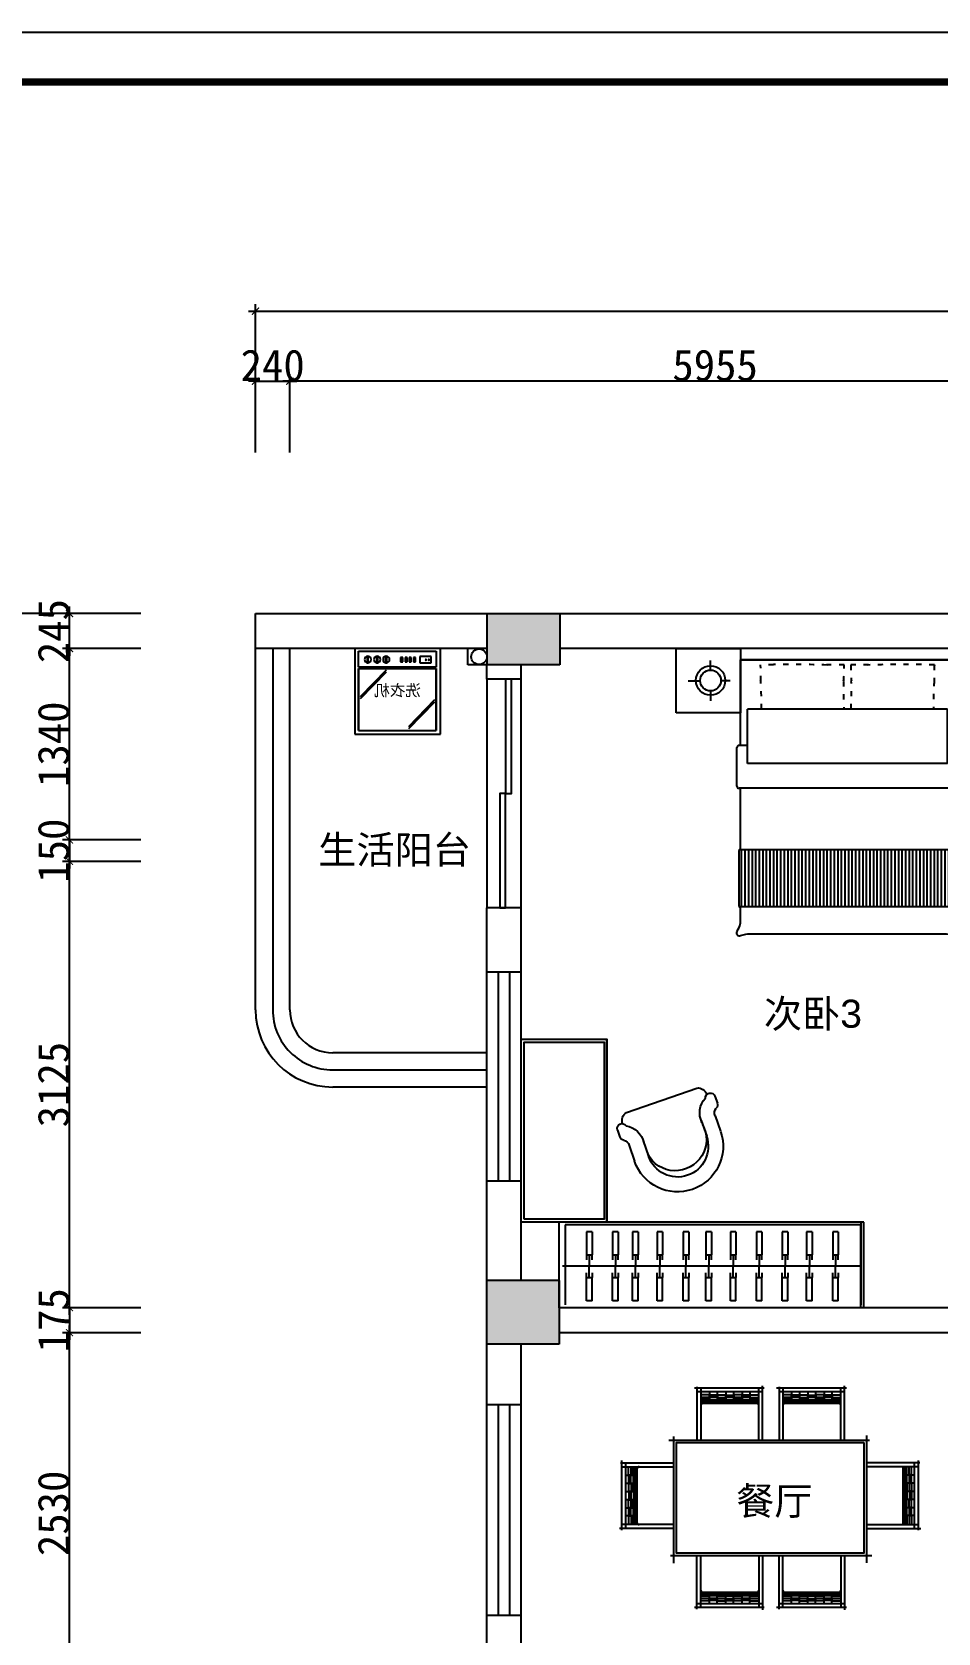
# Model space of a CAD drawing. Header units: millimetres. Extents: x 39175 to 431497, y 45587 to 68580.
# Drawn here: x 341425 to 347769, y 56255 to 67464 of the extents above; entities that cross this region are included whole.
import ezdxf
from ezdxf.enums import TextEntityAlignment as Align

# ---------------------------------------------------------------- set-up
doc = ezdxf.new("R2010")
doc.units = ezdxf.units.MM
doc.linetypes.add('ACAD_ISO03W100', pattern=[30, 12, -18])
for name, color, linetype in [('0-01图框模板说明', 2, 'Continuous'), ('0-02图框细线', 136, 'Continuous'), ('016-P平面家具', 51, 'Continuous'), ('COLUMN', 7, 'Continuous'), ('墙', 7, 'Continuous'), ('墙体', 7, 'Continuous'), ('粗线层', 7, 'Continuous')]:
    doc.layers.add(name, color=color, linetype=linetype)
doc.styles.add('ar', font='arial.ttf')
doc.styles.get("Standard").update_dxf_attribs({"font": ''})
doc.styles.get('Standard').set_extended_font_data('NSimSun')
doc.linetypes.add('FENCELINE1', pattern='A,6.35,-2.54,[133,ltypeshp.shx,S=2.54,R=0,X=-2.54,Y=0],-2.54,25.4', length=36.83)
doc.dimstyles.new('ISO-25', dxfattribs={"dimtxt": 220, "dimasz": 50, "dimexe": 50, "dimexo": 0.625, "dimtad": 2, "dimdec": 0, "dimtxsty": 'Standard', "dimblk": 'ARCHTICK', "dimcen": 2.5, "dimdle": 50, "dimclrd": 251, "dimclre": 251, "dimclrt": 51, "dimadec": 0, "dimazin": 0, "dimtfac": 1, "dimtdec": 0, "dimtix": 1, "dimtmove": 2, "dimatfit": 3, "dimfxl": 500, "dimfxlon": 1, "dimarcsym": 0})

# ---------------------------------------------------------------- blocks, each defined once
blk = doc.blocks.new('hgggg')
at = {"layer": '0-01图框模板说明', "color": 2, "const_width": 0.724}
blk.add_lwpolyline([(3637.38, 670.41), (3637.38, 383.41), (3227.38, 383.41), (3227.38, 670.41)], close=True, dxfattribs=at)
at = {"layer": '0-02图框细线'}
blk.add_lwpolyline([(3642.38, 675.41), (3642.38, 378.41), (3222.38, 378.41), (3222.38, 675.41)], close=True, dxfattribs=at)
blk = doc.blocks.new('_ArchTick')
at = {"color": 0, "linetype": 'ByBlock', "const_width": 0.15}
blk.add_lwpolyline([(-0.5, -0.5), (0.5, 0.5)], dxfattribs=at)
blk = doc.blocks.new('*D97')
at = {"color": 251, "lineweight": -2, "transparency": 16777216}
for p, q in [((342990, 65020), (342940, 65020)), ((342990, 64520), (342990, 65070)), ((342990, 65020), (343230, 65020)), ((343230, 64520), (343230, 65070)), ((343230, 65020), (343280, 65020))]:
    blk.add_line(p, q, dxfattribs=at)
at = {"layer": 'Defpoints', "color": 0, "transparency": 16777216}
for p in [(343230, 65020), (342990, 63148), (343230, 63148)]:
    blk.add_point(p, dxfattribs=at)
at = {"color": 251, "lineweight": -2, "transparency": 16777216, "xscale": 50, "yscale": 50, "zscale": 50}
blk.add_blockref('_ArchTick', (342990, 65020), dxfattribs=at)
at = {"color": 251, "lineweight": -2, "transparency": 16777216, "xscale": 50, "yscale": 50, "zscale": 50, "rotation": 180}
blk.add_blockref('_ArchTick', (343230, 65020), dxfattribs=at)
at = {"color": 51, "transparency": 16777216, "insert": (343110, 65130), "char_height": 220, "attachment_point": 5}
blk.add_mtext('240', dxfattribs=at)
blk = doc.blocks.new('*D98')
at = {"color": 251, "lineweight": -2, "transparency": 16777216}
for p, q in [((349235, 65020), (343180, 65020)), ((343230, 64520), (343230, 65070)), ((349185, 64520), (349185, 65070))]:
    blk.add_line(p, q, dxfattribs=at)
at = {"layer": 'Defpoints', "color": 0, "transparency": 16777216}
for p in [(343230, 65020), (343230, 63148), (349185, 63033)]:
    blk.add_point(p, dxfattribs=at)
at = {"color": 251, "lineweight": -2, "transparency": 16777216, "xscale": 50, "yscale": 50, "zscale": 50, "rotation": 180}
blk.add_blockref('_ArchTick', (343230, 65020), dxfattribs=at)
at = {"color": 251, "lineweight": -2, "transparency": 16777216, "xscale": 50, "yscale": 50, "zscale": 50}
blk.add_blockref('_ArchTick', (349185, 65020), dxfattribs=at)
at = {"color": 51, "transparency": 16777216, "insert": (346208, 65130), "char_height": 220, "attachment_point": 5}
blk.add_mtext('5955', dxfattribs=at)
blk = doc.blocks.new('*D108')
at = {"color": 251, "lineweight": -2, "transparency": 16777216}
for p, q in [((341687, 55778), (341687, 58408)), ((342187, 58358), (341637, 58358)), ((342187, 55828), (341637, 55828))]:
    blk.add_line(p, q, dxfattribs=at)
at = {"layer": 'Defpoints', "color": 0, "transparency": 16777216}
for p in [(341687, 58358), (345115, 58358), (344850, 55828)]:
    blk.add_point(p, dxfattribs=at)
at = {"color": 251, "lineweight": -2, "transparency": 16777216, "xscale": 50, "yscale": 50, "zscale": 50}
for p, rotation in [((341687, 58358), 90), ((341687, 55828), 270)]:
    blk.add_blockref('_ArchTick', p, dxfattribs=dict(at, rotation=rotation))
at = {"color": 51, "transparency": 16777216, "insert": (341576, 57093), "char_height": 220, "attachment_point": 5, "rotation": 90}
blk.add_mtext('2530', dxfattribs=at)
blk = doc.blocks.new('*D109')
at = {"color": 251, "lineweight": -2, "transparency": 16777216}
for p, q in [((342187, 58533), (341637, 58533)), ((341687, 58533), (341687, 58583)), ((341687, 58533), (341687, 58358)), ((342187, 58358), (341637, 58358)), ((341687, 58358), (341687, 58308))]:
    blk.add_line(p, q, dxfattribs=at)
at = {"layer": 'Defpoints', "color": 0, "transparency": 16777216}
for p in [(345115, 58533), (341687, 58358), (345115, 58358)]:
    blk.add_point(p, dxfattribs=at)
at = {"color": 251, "lineweight": -2, "transparency": 16777216, "xscale": 50, "yscale": 50, "zscale": 50}
for p, rotation in [((341687, 58533), 270), ((341687, 58358), 90)]:
    blk.add_blockref('_ArchTick', p, dxfattribs=dict(at, rotation=rotation))
at = {"color": 51, "transparency": 16777216, "insert": (341576, 58445), "char_height": 220, "attachment_point": 5, "rotation": 90}
blk.add_mtext('175', dxfattribs=at)
blk = doc.blocks.new('*D110')
at = {"color": 251, "lineweight": -2, "transparency": 16777216}
for p, q in [((342187, 61658), (341637, 61658)), ((341687, 58483), (341687, 61708)), ((342187, 58533), (341637, 58533))]:
    blk.add_line(p, q, dxfattribs=at)
at = {"layer": 'Defpoints', "color": 0, "transparency": 16777216}
for p in [(341687, 61658), (342539, 61658), (345115, 58533)]:
    blk.add_point(p, dxfattribs=at)
at = {"color": 251, "lineweight": -2, "transparency": 16777216, "xscale": 50, "yscale": 50, "zscale": 50}
for p, rotation in [((341687, 61658), 90), ((341687, 58533), 270)]:
    blk.add_blockref('_ArchTick', p, dxfattribs=dict(at, rotation=rotation))
at = {"color": 51, "transparency": 16777216, "insert": (341576, 60095), "char_height": 220, "attachment_point": 5, "rotation": 90}
blk.add_mtext('3125', dxfattribs=at)
blk = doc.blocks.new('*D111')
at = {"color": 251, "lineweight": -2, "transparency": 16777216}
for p, q in [((342187, 61808), (341637, 61808)), ((341687, 61808), (341687, 61858)), ((341687, 61808), (341687, 61658)), ((342187, 61658), (341637, 61658)), ((341687, 61658), (341687, 61608))]:
    blk.add_line(p, q, dxfattribs=at)
at = {"layer": 'Defpoints', "color": 0, "transparency": 16777216}
for p in [(342499, 61808), (341687, 61658), (342539, 61658)]:
    blk.add_point(p, dxfattribs=at)
at = {"color": 251, "lineweight": -2, "transparency": 16777216, "xscale": 50, "yscale": 50, "zscale": 50}
for p, rotation in [((341687, 61808), 270), ((341687, 61658), 90)]:
    blk.add_blockref('_ArchTick', p, dxfattribs=dict(at, rotation=rotation))
at = {"color": 51, "transparency": 16777216, "insert": (341576, 61733), "char_height": 220, "attachment_point": 5, "rotation": 90}
blk.add_mtext('150', dxfattribs=at)
blk = doc.blocks.new('*D112')
at = {"color": 251, "lineweight": -2, "transparency": 16777216}
for p, q in [((342187, 63148), (341637, 63148)), ((341687, 61758), (341687, 63198)), ((342187, 61808), (341637, 61808))]:
    blk.add_line(p, q, dxfattribs=at)
at = {"layer": 'Defpoints', "color": 0, "transparency": 16777216}
for p in [(341687, 63148), (345120, 63148), (342499, 61808)]:
    blk.add_point(p, dxfattribs=at)
at = {"color": 251, "lineweight": -2, "transparency": 16777216, "xscale": 50, "yscale": 50, "zscale": 50}
for p, rotation in [((341687, 63148), 90), ((341687, 61808), 270)]:
    blk.add_blockref('_ArchTick', p, dxfattribs=dict(at, rotation=rotation))
at = {"color": 51, "transparency": 16777216, "insert": (341576, 62478), "char_height": 220, "attachment_point": 5, "rotation": 90}
blk.add_mtext('1340', dxfattribs=at)
blk = doc.blocks.new('*D113')
at = {"color": 251, "lineweight": -2, "transparency": 16777216}
for p, q in [((341687, 63393), (341687, 63443)), ((342187, 63393), (341637, 63393)), ((341687, 63148), (341687, 63393)), ((342187, 63148), (341637, 63148)), ((341687, 63148), (341687, 63098))]:
    blk.add_line(p, q, dxfattribs=at)
at = {"layer": 'Defpoints', "color": 0, "transparency": 16777216}
for p in [(341687, 63393), (342990, 63393), (345120, 63148)]:
    blk.add_point(p, dxfattribs=at)
at = {"color": 251, "lineweight": -2, "transparency": 16777216, "xscale": 50, "yscale": 50, "zscale": 50}
for p, rotation in [((341687, 63393), 270), ((341687, 63148), 90)]:
    blk.add_blockref('_ArchTick', p, dxfattribs=dict(at, rotation=rotation))
at = {"color": 51, "transparency": 16777216, "insert": (341576, 63270), "char_height": 220, "attachment_point": 5, "rotation": 90}
blk.add_mtext('245', dxfattribs=at)
blk = doc.blocks.new('*D85')
at = {"color": 251, "lineweight": -2, "transparency": 16777216}
for p, q in [((342940, 65510), (361950, 65510)), ((342990, 65010), (342990, 65560)), ((361900, 65010), (361900, 65560))]:
    blk.add_line(p, q, dxfattribs=at)
at = {"layer": 'Defpoints', "color": 0, "transparency": 16777216}
for p in [(361900, 65510), (342990, 63393), (361900, 63393)]:
    blk.add_point(p, dxfattribs=at)
at = {"color": 251, "lineweight": -2, "transparency": 16777216, "xscale": 50, "yscale": 50, "zscale": 50, "rotation": 180}
blk.add_blockref('_ArchTick', (342990, 65510), dxfattribs=at)
at = {"color": 251, "lineweight": -2, "transparency": 16777216, "xscale": 50, "yscale": 50, "zscale": 50}
blk.add_blockref('_ArchTick', (361900, 65510), dxfattribs=at)
at = {"color": 51, "transparency": 16777216, "insert": (352445, 65620), "char_height": 220, "attachment_point": 5}
blk.add_mtext('18910', dxfattribs=at)
blk = doc.blocks.new('*D115')
at = {"color": 251, "lineweight": -2, "transparency": 16777216}
for p, q in [((341152, 53083), (341152, 63443)), ((341652, 63393), (341102, 63393)), ((341652, 53133), (341102, 53133))]:
    blk.add_line(p, q, dxfattribs=at)
at = {"layer": 'Defpoints', "color": 0, "transparency": 16777216}
for p in [(341152, 63393), (343000, 63393), (343000, 53133)]:
    blk.add_point(p, dxfattribs=at)
at = {"color": 251, "lineweight": -2, "transparency": 16777216, "xscale": 50, "yscale": 50, "zscale": 50}
for p, rotation in [((341152, 63393), 90), ((341152, 53133), 270)]:
    blk.add_blockref('_ArchTick', p, dxfattribs=dict(at, rotation=rotation))
at = {"color": 51, "transparency": 16777216, "insert": (341041, 58263), "char_height": 220, "attachment_point": 5, "rotation": 90}
blk.add_mtext('10260', dxfattribs=at)
blk = doc.blocks.new('A$C65345F46')
at = {"color": 51, "ltscale": 6}
for p, q in [((0, 0), (0, 600)), ((0, 600), (600, 600)), ((600, 600), (600, 0)), ((600, 0), (0, 0))]:
    blk.add_line(p, q, dxfattribs=at)
at = {"color": 250}
for p, q in [((574, 582), (30, 582)), ((30, 582), (30, 470)), ((574, 470), (574, 582)), ((30, 470), (574, 470)), ((30, 26), (30, 460)), ((30, 460), (574, 460)), ((574, 460), (30, 460)), ((30, 460), (30, 26)), ((65, 500), (65, 545)), ((65, 545), (144, 545)), ((144, 500), (65, 500)), ((144, 545), (144, 500)), ((175, 508), (175, 537)), ((175, 537), (189, 537)), ((189, 508), (175, 508)), ((189, 537), (189, 508)), ((206, 508), (206, 537)), ((206, 537), (220, 537)), ((220, 508), (206, 508)), ((220, 537), (220, 508)), ((234, 508), (234, 537)), ((234, 537), (248, 537)), ((248, 508), (234, 508)), ((248, 537), (248, 508)), ((264, 508), (264, 537)), ((264, 537), (279, 537)), ((279, 508), (264, 508)), ((279, 537), (279, 508)), ((375, 545), (384, 545)), ((375, 500), (375, 545)), ((384, 500), (375, 500)), ((381, 449), (563, 263)), ((384, 545), (384, 500)), ((439, 545), (448, 545)), ((439, 500), (439, 545)), ((448, 500), (439, 500)), ((448, 545), (448, 500)), ((505, 545), (514, 545)), ((505, 500), (505, 545)), ((514, 500), (505, 500)), ((514, 545), (514, 500)), ((574, 26), (574, 460)), ((381, 434), (563, 247)), ((41, 240), (223, 53)), ((41, 224), (223, 37)), ((574, 26), (30, 26))]:
    blk.add_line(p, q, dxfattribs=at)
at = {"color": 250, "ltscale": 6}
blk.add_line((574, 460), (574, 26), dxfattribs=at)
at = {"color": 250}
for centre, radius in [((81, 521), 2.88), ((103, 521), 2.88), ((379, 523), 23), ((443, 523), 23), ((509, 523), 23)]:
    blk.add_circle(centre, radius, dxfattribs=at)
at = {"color": 250, "insert": (136, 347), "char_height": 80, "width": 1735.86, "attachment_point": 1}
blk.add_mtext('{\\C8;洗衣机}', dxfattribs=at)
blk = doc.blocks.new('awtysaw4eta')
at = {"layer": '墙', "color": 250, "linetype": 'ACAD_ISO03W100', "ltscale": 3}
for centre, radius, start, end in [((351359, 56396), 5802, 90.4968, 91.3853), ((350670, 62135), 551, 354.5772, 6.3929), ((351440, 53805), 8394, 88.3391, 90.8982), ((351748, 60587), 1610, 88.0298, 92.4617), ((350843, 62170), 961, 354.6984, 1.5682), ((351905, 60587), 1610, 87.5383, 91.9702), ((352811, 62170), 961, 178.4318, 185.3016), ((352213, 53805), 8394, 89.1018, 91.6609), ((352295, 56396), 5802, 88.6147, 89.5032), ((352983, 62135), 551, 173.6071, 185.4228), ((349194, 61944), 2030, 358.3883, 3.928), ((354860, 62026), 3061, 178.9727, 182.6082), ((348793, 62026), 3061, 357.3918, 1.0273), ((354459, 61944), 2030, 176.072, 181.6117)]:
    blk.add_arc(centre, radius, start, end, dxfattribs=at)
at = {"layer": '粗线层', "color": 51}
for p, q in [((350627, 62311), (351077, 62311)), ((350627, 61861), (350627, 62311)), ((351077, 62311), (351077, 61861)), ((351077, 61632), (351077, 62232)), ((353027, 62311), (352577, 62311)), ((352577, 62311), (352577, 61861)), ((352577, 61632), (352577, 62232)), ((353027, 61861), (353027, 62311)), ((351077, 61861), (350627, 61861)), ((352577, 61861), (353027, 61861)), ((351052, 61347), (351052, 61617)), ((352602, 61347), (352602, 61617)), ((351077, 60902), (351077, 61332)), ((352577, 60902), (352577, 61332)), ((351067, 60507), (351067, 60897)), ((352582, 60902), (351072, 60902)), ((352587, 60507), (352587, 60897)), ((352582, 60502), (351072, 60502)), ((351077, 60388), (351077, 60502)), ((352577, 60409), (352577, 60502)), ((352502, 60311), (351127, 60311))]:
    blk.add_line(p, q, dxfattribs=at)
at = {"layer": '粗线层', "color": 250}
for p, q in [((350868, 62159), (350868, 62228)), ((352577, 62232), (351077, 62232)), ((352785, 62159), (352785, 62228)), ((350710, 62084), (350796, 62085)), ((350868, 62014), (350868, 61944)), ((350941, 62087), (351005, 62087)), ((352712, 62087), (352648, 62087)), ((352785, 62014), (352785, 61944)), ((352943, 62084), (352858, 62085)), ((351127, 61507), (351127, 61887)), ((352527, 61887), (351127, 61887)), ((352527, 61507), (352527, 61887)), ((351127, 61632), (351067, 61632)), ((352527, 61632), (352587, 61632)), ((352527, 61507), (351127, 61507)), ((352587, 61332), (351067, 61332)), ((351083, 60902), (351083, 60502)), ((351108, 60902), (351108, 60502)), ((351133, 60902), (351133, 60502)), ((351133, 60902), (351133, 60502)), ((351133, 60902), (351133, 60502)), ((351158, 60902), (351158, 60502)), ((351158, 60902), (351158, 60502)), ((351158, 60902), (351158, 60502)), ((351183, 60902), (351183, 60502)), ((351183, 60902), (351183, 60502)), ((351208, 60902), (351208, 60502)), ((351208, 60902), (351208, 60502)), ((351233, 60902), (351233, 60502)), ((351258, 60902), (351258, 60502)), ((351283, 60902), (351283, 60502)), ((351308, 60902), (351308, 60502)), ((351333, 60902), (351333, 60502)), ((351358, 60902), (351358, 60502)), ((351383, 60902), (351383, 60502)), ((351408, 60902), (351408, 60502)), ((351433, 60902), (351433, 60502)), ((351458, 60902), (351458, 60502)), ((351483, 60902), (351483, 60502)), ((351508, 60902), (351508, 60502)), ((351533, 60902), (351533, 60502)), ((351558, 60902), (351558, 60502)), ((351583, 60902), (351583, 60502)), ((351608, 60902), (351608, 60502)), ((351633, 60902), (351633, 60502)), ((351658, 60902), (351658, 60502)), ((351683, 60902), (351683, 60502)), ((351708, 60902), (351708, 60502)), ((351733, 60902), (351733, 60502)), ((351758, 60902), (351758, 60502)), ((351783, 60902), (351783, 60502)), ((351808, 60902), (351808, 60502)), ((351833, 60902), (351833, 60502)), ((351858, 60902), (351858, 60502)), ((351883, 60902), (351883, 60502)), ((351908, 60902), (351908, 60502)), ((351933, 60902), (351933, 60502)), ((351958, 60902), (351958, 60502)), ((351983, 60902), (351983, 60502)), ((352008, 60902), (352008, 60502)), ((352033, 60902), (352033, 60502)), ((352058, 60902), (352058, 60502)), ((352083, 60902), (352083, 60502)), ((352108, 60902), (352108, 60502)), ((352133, 60902), (352133, 60502)), ((352158, 60902), (352158, 60502)), ((352183, 60902), (352183, 60502)), ((352208, 60902), (352208, 60502)), ((352233, 60902), (352233, 60502)), ((352258, 60902), (352258, 60502)), ((352283, 60902), (352283, 60502)), ((352308, 60902), (352308, 60502)), ((352333, 60902), (352333, 60502)), ((352358, 60902), (352358, 60502)), ((352383, 60902), (352383, 60502)), ((352408, 60902), (352408, 60502)), ((352408, 60902), (352408, 60502)), ((352433, 60902), (352433, 60502)), ((352433, 60902), (352433, 60502)), ((352458, 60902), (352458, 60502)), ((352458, 60902), (352458, 60502)), ((352458, 60902), (352458, 60502)), ((352483, 60902), (352483, 60502)), ((352483, 60902), (352483, 60502)), ((352483, 60902), (352483, 60502)), ((352508, 60902), (352508, 60502)), ((352533, 60902), (352533, 60502)), ((352558, 60902), (352558, 60502))]:
    blk.add_line(p, q, dxfattribs=at)
at = {"layer": '粗线层', "color": 51}
blk.add_lwpolyline([(352577, 62311), (351077, 62311), (351077, 62232), (352577, 62232)], close=True, dxfattribs=at)
for centre in [(350868, 62087), (352785, 62087)]:
    blk.add_circle(centre, 103, dxfattribs=at)
at = {"layer": '粗线层', "color": 250}
for centre in [(350868, 62087), (352785, 62087)]:
    blk.add_circle(centre, 72.9, dxfattribs=at)
at = {"layer": '粗线层', "color": 51}
for centre, radius, start, end in [((351067, 61617), 15, 90, 180), ((352587, 61617), 15, 0, 90), ((351067, 61347), 15, 180, 270), ((352587, 61347), 15, 270, 0), ((351072, 60897), 5, 90, 180), ((352582, 60897), 5, 0, 90), ((351072, 60507), 5, 180, 270), ((352582, 60507), 5, 270, 0), ((351071, 60320), 21.1, 136.5359, 281.9177), ((350973, 60399), 104, 322.1587, 5.7516), ((351153, 60037), 274, 90.3232, 106.5822), ((352500, 60037), 274, 73.4178, 89.6768), ((352681, 60399), 104, 174.2484, 217.8413), ((352583, 60320), 21.1, 258.0823, 43.4641)]:
    blk.add_arc(centre, radius, start, end, dxfattribs=at)
blk = doc.blocks.new('tery')
at = {"color": 250}
for p, q in [((445502, 189114), (445541, 189114)), ((445502, 189114), (445502, 188952)), ((445541, 189114), (445541, 188952)), ((445502, 188631), (445502, 188794)), ((445541, 188631), (445541, 188794)), ((445502, 188631), (445541, 188631))]:
    blk.add_line(p, q, dxfattribs=at)
at = {"color": 51}
for p, q in [((445541, 188952), (445502, 188952)), ((445502, 188918), (445502, 188952)), ((445521, 188952), (445521, 188873)), ((445521, 188794), (445521, 188873)), ((445541, 188952), (445541, 188918)), ((445502, 188827), (445502, 188794)), ((445541, 188794), (445502, 188794)), ((445541, 188794), (445541, 188827))]:
    blk.add_line(p, q, dxfattribs=at)
blk = doc.blocks.new('A$C1A974274')
at = {"color": 51}
for p, q in [((1113, 1322), (1113, 1744)), ((1751, 1322), (1751, 1744)), ((1126, 1726), (584, 1726)), ((602, 1737), (602, 1322)), ((1765, 1726), (1222, 1726)), ((1241, 1737), (1241, 1322)), ((384, 1322), (1946, 1322)), ((422, 364), (422, 1349)), ((1921, 1358), (1921, 366)), ((7, 1145), (422, 1145)), ((18, 621), (18, 1163)), ((2337, 1145), (1921, 1145)), ((2326, 621), (2326, 1163)), ((422, 634), (0, 634)), ((1921, 634), (2343, 634)), ((1963, 422), (396, 422)), ((602, 7), (602, 422)), ((1113, 422), (1113, 0)), ((1241, 7), (1241, 422)), ((1751, 422), (1751, 0)), ((1126, 18), (584, 18)), ((1765, 18), (1222, 18))]:
    blk.add_line(p, q, dxfattribs=at)
at = {"color": 250}
for p, q in [((1113, 1696), (603, 1696)), ((633, 1726), (633, 1322)), ((699, 1673), (633, 1673)), ((699, 1654), (633, 1654)), ((699, 1637), (633, 1637)), ((699, 1623), (633, 1623)), ((697, 1673), (697, 1654)), ((762, 1671), (697, 1671)), ((762, 1656), (697, 1656)), ((697, 1637), (697, 1623)), ((762, 1635), (697, 1635)), ((762, 1624), (697, 1624)), ((699, 1696), (699, 1671)), ((699, 1656), (699, 1635)), ((699, 1624), (699, 1612)), ((760, 1696), (760, 1671)), ((760, 1673), (826, 1673)), ((760, 1656), (760, 1635)), ((760, 1654), (826, 1654)), ((760, 1637), (826, 1637)), ((760, 1624), (760, 1612)), ((760, 1623), (826, 1623)), ((762, 1673), (762, 1654)), ((762, 1637), (762, 1623)), ((824, 1673), (824, 1654)), ((824, 1671), (889, 1671)), ((824, 1656), (889, 1656)), ((824, 1637), (824, 1623)), ((824, 1635), (889, 1635)), ((824, 1624), (889, 1624)), ((826, 1696), (826, 1671)), ((826, 1656), (826, 1635)), ((826, 1624), (826, 1612)), ((886, 1696), (886, 1671)), ((953, 1673), (886, 1673)), ((886, 1656), (886, 1635)), ((953, 1654), (886, 1654)), ((953, 1637), (886, 1637)), ((886, 1624), (886, 1612)), ((953, 1623), (886, 1623)), ((889, 1673), (889, 1654)), ((889, 1637), (889, 1623)), ((1016, 1671), (950, 1671)), ((1016, 1656), (950, 1656)), ((1016, 1635), (950, 1635)), ((1016, 1624), (950, 1624)), ((951, 1673), (951, 1654)), ((951, 1637), (951, 1623)), ((953, 1696), (953, 1671)), ((953, 1656), (953, 1635)), ((953, 1624), (953, 1612)), ((1013, 1696), (1013, 1671)), ((1013, 1673), (1083, 1673)), ((1013, 1656), (1013, 1635)), ((1013, 1654), (1083, 1654)), ((1013, 1637), (1083, 1637)), ((1013, 1624), (1013, 1612)), ((1013, 1623), (1083, 1623)), ((1015, 1673), (1015, 1654)), ((1015, 1637), (1015, 1623)), ((1083, 1322), (1083, 1726)), ((1751, 1696), (1241, 1696)), ((1271, 1726), (1271, 1322)), ((1338, 1673), (1271, 1673)), ((1338, 1654), (1271, 1654)), ((1338, 1637), (1271, 1637)), ((1338, 1623), (1271, 1623)), ((1336, 1673), (1336, 1654)), ((1401, 1671), (1336, 1671)), ((1401, 1656), (1336, 1656)), ((1336, 1637), (1336, 1623)), ((1401, 1635), (1336, 1635)), ((1401, 1624), (1336, 1624)), ((1338, 1696), (1338, 1671)), ((1338, 1656), (1338, 1635)), ((1338, 1624), (1338, 1612)), ((1399, 1696), (1399, 1671)), ((1399, 1673), (1465, 1673)), ((1399, 1656), (1399, 1635)), ((1399, 1654), (1465, 1654)), ((1399, 1637), (1465, 1637)), ((1399, 1624), (1399, 1612)), ((1399, 1623), (1465, 1623)), ((1401, 1673), (1401, 1654)), ((1401, 1637), (1401, 1623)), ((1463, 1673), (1463, 1654)), ((1463, 1671), (1528, 1671)), ((1463, 1656), (1528, 1656)), ((1463, 1637), (1463, 1623)), ((1463, 1635), (1528, 1635)), ((1463, 1624), (1528, 1624)), ((1465, 1696), (1465, 1671)), ((1465, 1656), (1465, 1635)), ((1465, 1624), (1465, 1612)), ((1525, 1696), (1525, 1671)), ((1592, 1673), (1525, 1673)), ((1525, 1656), (1525, 1635)), ((1592, 1654), (1525, 1654)), ((1592, 1637), (1525, 1637)), ((1525, 1624), (1525, 1612)), ((1592, 1623), (1525, 1623)), ((1528, 1673), (1528, 1654)), ((1528, 1637), (1528, 1623)), ((1655, 1671), (1589, 1671)), ((1655, 1656), (1589, 1656)), ((1655, 1635), (1589, 1635)), ((1655, 1624), (1589, 1624)), ((1590, 1673), (1590, 1654)), ((1590, 1637), (1590, 1623)), ((1592, 1696), (1592, 1671)), ((1592, 1656), (1592, 1635)), ((1592, 1624), (1592, 1612)), ((1652, 1696), (1652, 1671)), ((1652, 1673), (1721, 1673)), ((1652, 1656), (1652, 1635)), ((1652, 1654), (1721, 1654)), ((1652, 1637), (1721, 1637)), ((1652, 1624), (1652, 1612)), ((1652, 1623), (1721, 1623)), ((1654, 1673), (1654, 1654)), ((1654, 1637), (1654, 1623)), ((1721, 1322), (1721, 1726)), ((699, 1613), (633, 1613)), ((1083, 1607), (633, 1607)), ((697, 1613), (697, 1607)), ((762, 1612), (697, 1612)), ((760, 1613), (826, 1613)), ((762, 1613), (762, 1607)), ((824, 1613), (824, 1607)), ((824, 1612), (889, 1612)), ((953, 1613), (886, 1613)), ((889, 1613), (889, 1607)), ((950, 1613), (950, 1607)), ((1016, 1612), (950, 1612)), ((1013, 1613), (1083, 1613)), ((1016, 1613), (1016, 1607)), ((1338, 1613), (1271, 1613)), ((1721, 1607), (1271, 1607)), ((1336, 1613), (1336, 1607)), ((1401, 1612), (1336, 1612)), ((1399, 1613), (1465, 1613)), ((1401, 1613), (1401, 1607)), ((1463, 1613), (1463, 1607)), ((1463, 1612), (1528, 1612)), ((1592, 1613), (1525, 1613)), ((1528, 1613), (1528, 1607)), ((1589, 1613), (1589, 1607)), ((1655, 1612), (1589, 1612)), ((1652, 1613), (1721, 1613)), ((1655, 1613), (1655, 1607)), ((48, 634), (48, 1144)), ((2296, 634), (2296, 1144)), ((18, 1114), (422, 1114)), ((48, 1048), (73, 1048)), ((71, 1048), (71, 1114)), ((71, 1050), (90, 1050)), ((73, 985), (73, 1050)), ((88, 985), (88, 1050)), ((88, 1048), (109, 1048)), ((90, 1048), (90, 1114)), ((107, 1048), (107, 1114)), ((107, 1050), (121, 1050)), ((109, 985), (109, 1050)), ((119, 985), (119, 1050)), ((119, 1048), (132, 1048)), ((121, 1048), (121, 1114)), ((131, 1048), (131, 1114)), ((131, 1050), (137, 1050)), ((132, 985), (132, 1050)), ((137, 664), (137, 1114)), ((2326, 1114), (1921, 1114)), ((2207, 664), (2207, 1114)), ((2212, 1050), (2207, 1050)), ((2211, 985), (2211, 1050)), ((2224, 1048), (2211, 1048)), ((2212, 1048), (2212, 1114)), ((2222, 1048), (2222, 1114)), ((2236, 1050), (2222, 1050)), ((2224, 985), (2224, 1050)), ((2235, 985), (2235, 1050)), ((2256, 1048), (2235, 1048)), ((2236, 1048), (2236, 1114)), ((2254, 1048), (2254, 1114)), ((2272, 1050), (2254, 1050)), ((2256, 985), (2256, 1050)), ((2271, 985), (2271, 1050)), ((2296, 1048), (2271, 1048)), ((2272, 1048), (2272, 1114)), ((48, 987), (73, 987)), ((48, 921), (73, 921)), ((71, 987), (71, 921)), ((71, 985), (90, 985)), ((71, 923), (90, 923)), ((73, 923), (73, 858)), ((88, 987), (109, 987)), ((88, 923), (88, 858)), ((88, 921), (109, 921)), ((90, 987), (90, 921)), ((107, 987), (107, 921)), ((107, 985), (121, 985)), ((107, 923), (121, 923)), ((109, 923), (109, 858)), ((119, 987), (132, 987)), ((119, 923), (119, 858)), ((119, 921), (132, 921)), ((121, 987), (121, 921)), ((131, 987), (131, 921)), ((131, 985), (137, 985)), ((131, 923), (137, 923)), ((132, 923), (132, 858)), ((2212, 985), (2207, 985)), ((2212, 923), (2207, 923)), ((2224, 987), (2211, 987)), ((2211, 923), (2211, 858)), ((2224, 921), (2211, 921)), ((2212, 987), (2212, 921)), ((2222, 987), (2222, 921)), ((2236, 985), (2222, 985)), ((2236, 923), (2222, 923)), ((2224, 923), (2224, 858)), ((2256, 987), (2235, 987)), ((2235, 923), (2235, 858)), ((2256, 921), (2235, 921)), ((2236, 987), (2236, 921)), ((2254, 987), (2254, 921)), ((2272, 985), (2254, 985)), ((2272, 923), (2254, 923)), ((2256, 923), (2256, 858)), ((2296, 987), (2271, 987)), ((2271, 923), (2271, 858)), ((2296, 921), (2271, 921)), ((2272, 987), (2272, 921)), ((48, 860), (73, 860)), ((48, 794), (73, 794)), ((71, 794), (71, 860)), ((71, 858), (90, 858)), ((71, 796), (90, 796)), ((73, 731), (73, 796)), ((88, 860), (109, 860)), ((88, 731), (88, 796)), ((88, 794), (109, 794)), ((90, 794), (90, 860)), ((107, 794), (107, 860)), ((107, 858), (121, 858)), ((107, 796), (121, 796)), ((109, 731), (109, 796)), ((119, 860), (132, 860)), ((119, 731), (119, 796)), ((119, 794), (132, 794)), ((121, 794), (121, 860)), ((131, 794), (131, 860)), ((131, 858), (137, 858)), ((131, 796), (137, 796)), ((132, 731), (132, 796)), ((2212, 858), (2207, 858)), ((2212, 796), (2207, 796)), ((2224, 860), (2211, 860)), ((2211, 731), (2211, 796)), ((2224, 794), (2211, 794)), ((2212, 794), (2212, 860)), ((2222, 794), (2222, 860)), ((2236, 858), (2222, 858)), ((2236, 796), (2222, 796)), ((2224, 731), (2224, 796)), ((2256, 860), (2235, 860)), ((2235, 731), (2235, 796)), ((2256, 794), (2235, 794)), ((2236, 794), (2236, 860)), ((2254, 794), (2254, 860)), ((2272, 858), (2254, 858)), ((2272, 796), (2254, 796)), ((2256, 731), (2256, 796)), ((2296, 860), (2271, 860)), ((2271, 731), (2271, 796)), ((2296, 794), (2271, 794)), ((2272, 794), (2272, 860)), ((422, 664), (18, 664)), ((48, 734), (73, 734)), ((71, 734), (71, 664)), ((71, 731), (90, 731)), ((88, 734), (109, 734)), ((90, 734), (90, 664)), ((107, 734), (107, 664)), ((107, 731), (121, 731)), ((119, 734), (132, 734)), ((121, 734), (121, 664)), ((131, 734), (131, 664)), ((131, 731), (137, 731)), ((1921, 664), (2326, 664)), ((2212, 731), (2207, 731)), ((2224, 734), (2211, 734)), ((2212, 734), (2212, 664)), ((2222, 734), (2222, 664)), ((2236, 731), (2222, 731)), ((2256, 734), (2235, 734)), ((2236, 734), (2236, 664)), ((2254, 734), (2254, 664)), ((2272, 731), (2254, 731)), ((2296, 734), (2271, 734)), ((2272, 734), (2272, 664)), ((633, 18), (633, 422)), ((1083, 422), (1083, 18)), ((1271, 18), (1271, 422)), ((1721, 422), (1721, 18)), ((1083, 137), (633, 137)), ((699, 131), (633, 131)), ((697, 131), (697, 137)), ((762, 132), (697, 132)), ((699, 119), (699, 132)), ((760, 119), (760, 132)), ((760, 131), (826, 131)), ((762, 131), (762, 137)), ((824, 131), (824, 137)), ((824, 132), (889, 132)), ((826, 119), (826, 132)), ((886, 119), (886, 132)), ((953, 131), (886, 131)), ((889, 131), (889, 137)), ((950, 131), (950, 137)), ((1016, 132), (950, 132)), ((953, 119), (953, 132)), ((1013, 119), (1013, 132)), ((1013, 131), (1083, 131)), ((1016, 131), (1016, 137)), ((1721, 137), (1271, 137)), ((1338, 131), (1271, 131)), ((1336, 131), (1336, 137)), ((1401, 132), (1336, 132)), ((1338, 119), (1338, 132)), ((1399, 119), (1399, 132)), ((1399, 131), (1465, 131)), ((1401, 131), (1401, 137)), ((1463, 131), (1463, 137)), ((1463, 132), (1528, 132)), ((1465, 119), (1465, 132)), ((1525, 119), (1525, 132)), ((1592, 131), (1525, 131)), ((1528, 131), (1528, 137)), ((1589, 131), (1589, 137)), ((1655, 132), (1589, 132)), ((1592, 119), (1592, 132)), ((1652, 119), (1652, 132)), ((1652, 131), (1721, 131)), ((1655, 131), (1655, 137)), ((1113, 48), (603, 48)), ((699, 121), (633, 121)), ((699, 107), (633, 107)), ((699, 90), (633, 90)), ((699, 71), (633, 71)), ((697, 107), (697, 121)), ((762, 119), (697, 119)), ((762, 109), (697, 109)), ((697, 71), (697, 90)), ((762, 88), (697, 88)), ((762, 73), (697, 73)), ((699, 88), (699, 109)), ((699, 48), (699, 73)), ((760, 121), (826, 121)), ((760, 88), (760, 109)), ((760, 107), (826, 107)), ((760, 90), (826, 90)), ((760, 48), (760, 73)), ((760, 71), (826, 71)), ((762, 107), (762, 121)), ((762, 71), (762, 90)), ((824, 107), (824, 121)), ((824, 119), (889, 119)), ((824, 109), (889, 109)), ((824, 71), (824, 90)), ((824, 88), (889, 88)), ((824, 73), (889, 73)), ((826, 88), (826, 109)), ((826, 48), (826, 73)), ((953, 121), (886, 121)), ((886, 88), (886, 109)), ((953, 107), (886, 107)), ((953, 90), (886, 90)), ((886, 48), (886, 73)), ((953, 71), (886, 71)), ((889, 107), (889, 121)), ((889, 71), (889, 90)), ((1016, 119), (950, 119)), ((1016, 109), (950, 109)), ((1016, 88), (950, 88)), ((1016, 73), (950, 73)), ((951, 107), (951, 121)), ((951, 71), (951, 90)), ((953, 88), (953, 109)), ((953, 48), (953, 73)), ((1013, 121), (1083, 121)), ((1013, 88), (1013, 109)), ((1013, 107), (1083, 107)), ((1013, 90), (1083, 90)), ((1013, 48), (1013, 73)), ((1013, 71), (1083, 71)), ((1015, 107), (1015, 121)), ((1015, 71), (1015, 90)), ((1751, 48), (1241, 48)), ((1338, 121), (1271, 121)), ((1338, 107), (1271, 107)), ((1338, 90), (1271, 90)), ((1338, 71), (1271, 71)), ((1336, 107), (1336, 121)), ((1401, 119), (1336, 119)), ((1401, 109), (1336, 109)), ((1336, 71), (1336, 90)), ((1401, 88), (1336, 88)), ((1401, 73), (1336, 73)), ((1338, 88), (1338, 109)), ((1338, 48), (1338, 73)), ((1399, 121), (1465, 121)), ((1399, 88), (1399, 109)), ((1399, 107), (1465, 107)), ((1399, 90), (1465, 90)), ((1399, 48), (1399, 73)), ((1399, 71), (1465, 71)), ((1401, 107), (1401, 121)), ((1401, 71), (1401, 90)), ((1463, 107), (1463, 121)), ((1463, 119), (1528, 119)), ((1463, 109), (1528, 109)), ((1463, 71), (1463, 90)), ((1463, 88), (1528, 88)), ((1463, 73), (1528, 73)), ((1465, 88), (1465, 109)), ((1465, 48), (1465, 73)), ((1592, 121), (1525, 121)), ((1525, 88), (1525, 109)), ((1592, 107), (1525, 107)), ((1592, 90), (1525, 90)), ((1525, 48), (1525, 73)), ((1592, 71), (1525, 71)), ((1528, 107), (1528, 121)), ((1528, 71), (1528, 90)), ((1655, 119), (1589, 119)), ((1655, 109), (1589, 109)), ((1655, 88), (1589, 88)), ((1655, 73), (1589, 73)), ((1590, 107), (1590, 121)), ((1590, 71), (1590, 90)), ((1592, 88), (1592, 109)), ((1592, 48), (1592, 73)), ((1652, 121), (1721, 121)), ((1652, 88), (1652, 109)), ((1652, 107), (1721, 107)), ((1652, 90), (1721, 90)), ((1652, 48), (1652, 73)), ((1652, 71), (1721, 71)), ((1654, 107), (1654, 121)), ((1654, 71), (1654, 90))]:
    blk.add_line(p, q, dxfattribs=at)
blk.add_lwpolyline([(1901, 1302), (1901, 442), (442, 442), (442, 1302)], close=True, dxfattribs=at)
for centre, start, end in [((648, 1592), 89.9997, 180), ((1068, 1592), 0, 90.0003), ((1286, 1592), 89.9997, 180), ((1706, 1592), 0, 90.0003), ((152, 1099), 90, 180.0003), ((2192, 1099), 359.9997, 90), ((152, 679), 179.9997, 270), ((2192, 679), 270, 0.0003), ((648, 152), 180, 270.0003), ((1068, 152), 269.9997, 0), ((1286, 152), 180, 270.0003), ((1706, 152), 269.9997, 0)]:
    blk.add_arc(centre, 15, start, end, dxfattribs=at)
blk = doc.blocks.new('YTYT')
at = {"layer": '016-P平面家具'}
for p, q in [((128945, -21545), (128836, -21507)), ((128911, -21642), (128802, -21604)), ((129081, -21546), (129033, -21529)), ((128968, -22165), (129139, -21673)), ((128770, -22049), (128661, -22011)), ((128736, -22147), (128627, -22109)), ((128844, -22229), (128796, -22213))]:
    blk.add_line(p, q, dxfattribs=at)
for centre, radius, start, end in [((128731, -21808), 319, 70.8731, 250.8731), ((128731, -21808), 215, 70.8731, 250.8731), ((125844, -21785), 2991, 3.2816, 3.318), ((128966, -21503), 150, 243.2905, 312.7171), ((128966, -21503), 46.5, 243.2905, 313.2868), ((129022, -21562), 34.4, 70.8731, 133.2868), ((129070, -21579), 34.4, 266.2069, 70.8731), ((129074, -21665), 65.5, 352.9364, 71.8295), ((125844, -21785), 2819, 355.458, 355.5646), ((128727, -22192), 150, 9.029, 78.4556), ((128727, -22192), 46.5, 8.4594, 78.4556), ((128807, -22180), 34.4, 188.4594, 250.8731), ((128856, -22197), 34.4, 250.8731, 55.5392), ((128912, -22131), 65.5, 249.9167, 328.8097)]:
    blk.add_arc(centre, radius, start, end, dxfattribs=at)
at = {"layer": '016-P平面家具', "color": 250}
blk.add_arc((128778, -21824), 218, 61.1955, 241.8196, dxfattribs=at)

msp = doc.modelspace()

# ---------------------------------------------------------------- hatches: boundary and pattern name
h = msp.add_hatch(color=8)
h.dxf.hatch_style = 1
h.paths.add_polyline_path([(349360.2, 63392.9), (348850.2, 63392.9), (348850.2, 63032.9), (349180.2, 63032.9), (349360.2, 63032.9)])
h.paths.add_polyline_path([(354365.2, 63392.9), (353860.2, 63392.9), (353860.2, 63032.9), (354365.2, 63032.9)])
h.paths.add_polyline_path([(349600.2, 59807.9), (349180.2, 59807.9), (349130.2, 59807.9), (349130.2, 59377.9), (349600.2, 59377.9)])
h.paths.add_polyline_path([(354370.3, 59857.9), (353865.2, 59857.9), (353865.2, 59377.9), (354370.3, 59377.9)])
h.paths.add_polyline_path([(360375.2, 59837.9), (359875.2, 59837.9), (359875.2, 59377.9), (360375.2, 59377.9)])
h.paths.add_polyline_path([(360375.2, 63392.9), (359875.2, 63392.9), (359875.2, 63032.9), (360375.2, 63032.9)])
h.paths.add_polyline_path([(345120.3, 63392.9), (344610.3, 63392.9), (344610.3, 63032.9), (345120.3, 63032.9)])
h.paths.add_polyline_path([(345110.2, 58722.9), (344605.2, 58722.9), (344605.2, 58277.9), (345110.2, 58277.9)])

# ---------------------------------------------------------------- linework, layer by layer
for p, q in [((342990.3, 63392.9), (361900.3, 63392.9)), ((342990.3, 63147.9), (342990.3, 63392.9)), ((344610.3, 63392.9), (344610.3, 63032.9)), ((345120.3, 63392.9), (345120.3, 63032.9)), ((343230.3, 63147.9), (342990.3, 63147.9)), ((344610.3, 63147.9), (343230.3, 63147.9)), ((348855.3, 63147.9), (345120.3, 63147.9)), ((345120.3, 63032.9), (344610.3, 63032.9)), ((344610.3, 62932.9), (344610.3, 63032.9)), ((344850.3, 62932.9), (344850.3, 63032.9)), ((344850.3, 62932.9), (344610.3, 62932.9)), ((344610.3, 60882.9), (344610.3, 61332.9)), ((344850.3, 61332.9), (344610.3, 61332.9)), ((344850.3, 60882.9), (344850.3, 61332.9)), ((344850.3, 60882.9), (344610.3, 60882.9)), ((344610.3, 57852.9), (344610.3, 59417.9)), ((344850.3, 59417.9), (344610.3, 59417.9)), ((344850.3, 58722.9), (344850.3, 59417.9)), ((345115.3, 58722.9), (344610.3, 58722.9)), ((345115.3, 58722.9), (345115.3, 58277.9)), ((345115.3, 58532.9), (345115.3, 58722.9)), ((349135.3, 58532.9), (345115.3, 58532.9)), ((349315.3, 58357.9), (345115.3, 58357.9)), ((345115.3, 58277.9), (344610.3, 58277.9)), ((344850.3, 57852.9), (344850.3, 58277.9)), ((344850.3, 57852.9), (344610.3, 57852.9)), ((344610.3, 55992.9), (344610.3, 56377.9)), ((344850.3, 56377.9), (344610.3, 56377.9)), ((344850.3, 55827.9), (344850.3, 56377.9))]:
    msp.add_line(p, q)
at = {"color": 51}
for p, q in [((342990.3, 60617.9), (342990.3, 63147.9)), ((343230.3, 60617.9), (343230.3, 63147.9)), ((344690.3, 59417.9), (344690.3, 60882.9)), ((344770.3, 59417.9), (344770.3, 60882.9)), ((344610.3, 60317.9), (343530.3, 60317.9)), ((345450.3, 59132.9), (345450.3, 60412.9)), ((344610.3, 60077.9), (343530.3, 60077.9)), ((344690.3, 56377.9), (344690.3, 57852.9)), ((344770.3, 56377.9), (344770.3, 57852.9))]:
    msp.add_line(p, q, dxfattribs=at)
at = {"color": 2}
for p, q in [((344476.6, 63032.9), (344476.6, 63147.9)), ((344610.3, 63032.9), (344476.6, 63032.9)), ((345115.3, 59132.9), (344850.3, 59132.9)), ((345115.3, 58722.9), (345115.3, 59132.9))]:
    msp.add_line(p, q, dxfattribs=at)
at = {"color": 251}
for p, q in [((344610.3, 62932.9), (344610.3, 61332.9)), ((344850.3, 61332.9), (344850.3, 62932.9)), ((344610.3, 59417.9), (344610.3, 60882.9)), ((344850.3, 59417.9), (344850.3, 60882.9)), ((344610.3, 56377.9), (344610.3, 57852.9)), ((344850.3, 56377.9), (344850.3, 57852.9))]:
    msp.add_line(p, q, dxfattribs=at)
at = {"color": 51, "linetype": 'FENCELINE1', "ltscale": 10}
msp.add_lwpolyline([(343110.3, 63147.9), (343110.3, 60617.9, 0.1989124), (343233.3, 60320.9, 0.1989124), (343530.3, 60197.9), (344610.3, 60197.9)], format="xyb", dxfattribs=at)
at = {"color": 2}
for points in [[(344741.1, 62132.9), (344781.1, 62132.9), (344781.1, 62932.9), (344741.1, 62932.9)], [(344701.1, 61332.9), (344741.1, 61332.9), (344741.1, 62132.9), (344701.1, 62132.9)], [(344850.3, 59132.9), (344850.3, 60412.9), (345450.3, 60412.9), (345450.3, 59132.9)]]:
    msp.add_lwpolyline(points, close=True, dxfattribs=at)
at = {"color": 5}
msp.add_circle((344555.3, 63090.4), 55, dxfattribs=at)
at = {"color": 51}
for radius in [540, 300]:
    msp.add_arc((343530.3, 60617.9), radius, 180, 270, dxfattribs=at)
at = {"layer": '016-P平面家具', "color": 51}
for p, q in [((347248.9, 59132.9), (345115.3, 59132.9)), ((347248.9, 58532.9), (347248.9, 59132.9))]:
    msp.add_line(p, q, dxfattribs=at)
at = {"layer": '016-P平面家具', "color": 250}
for p, q in [((345158.9, 59112.9), (345158.9, 58552.9)), ((347228.9, 59112.9), (345158.9, 59112.9)), ((347228.9, 59132.9), (347228.9, 58552.9)), ((347228.9, 58532.9), (347228.9, 59112.9)), ((347228.9, 58822.9), (345138.9, 58822.9))]:
    msp.add_line(p, q, dxfattribs=at)
at = {"layer": 'COLUMN', "color": 250}
msp.add_lwpolyline([(344870.3, 59152.9), (344870.3, 60392.9), (345430.3, 60392.9), (345430.3, 59152.9)], close=True, dxfattribs=at)

# ---------------------------------------------------------------- block references
at = {"color": 2}
msp.add_blockref('awtysaw4eta', (-4691.6, 837.2), dxfattribs=at)
at = {"layer": '0-02图框细线', "xscale": 70, "yscale": 70, "zscale": 70}
msp.add_blockref('hgggg', (111653, 20185.6), dxfattribs=at)
at = {"layer": '016-P平面家具', "xscale": -1}
msp.add_blockref('A$C65345F46', (344284.6, 62547.9), dxfattribs=at)
at = {"layer": '016-P平面家具', "color": 250, "extrusion": (0, 0, -1), "zscale": -1}
for p in [(-790848.2, -130049.8), (-791342.7, -130049.8), (-791856, -130049.8), (-792390.1, -130049.8)]:
    msp.add_blockref('tery', p, dxfattribs=at)
at = {"layer": '016-P平面家具', "extrusion": (0, 0, -1), "zscale": -1}
for p in [(-791030.6, -130049.8), (-791171.4, -130049.8), (-791525, -130049.8), (-791684.7, -130049.8), (-792038.3, -130049.8), (-792218.8, -130049.8), (-792572.4, -130049.8)]:
    msp.add_blockref('tery', p, dxfattribs=at)
at = {"layer": '016-P平面家具', "xscale": 0.9, "yscale": 0.9, "zscale": 0.9}
msp.add_blockref('A$C1A974274', (345538.8, 56416.6), dxfattribs=at)
at = {"layer": '墙体', "xscale": -1, "rotation": 270}
msp.add_blockref('YTYT', (367753, -69068.2), dxfattribs=at)

# ---------------------------------------------------------------- texts
at = {"color": 2, "style": 'ar', "flags": 8}
for tag, p in [('生活阳台', (343963.6, 61743.3)), ('次卧3', (346893, 60594.3)), ('餐厅', (346622.8, 57183.8))]:
    msp.add_attdef(tag, text='原始结构图', height=196, dxfattribs=at).set_placement(p, align=Align.MIDDLE)

# ---------------------------------------------------------------- dimensions: what is measured, and where the dimension line sits
for base, p1, p2, picture, middle in [((361900.3, 65509.6), (342990.3, 63392.9), (361900.3, 63392.9), '*D85', (352445.3, 65620.3)), ((343230.3, 65019.8), (342990.3, 63147.9), (343230.3, 63147.9), '*D97', (343110.3, 65130.4)), ((343230.3, 65019.8), (349185.3, 63032.9), (343230.3, 63147.9), '*D98', (346207.8, 65130.4))]:
    dim = msp.add_linear_dim(base=base, p1=p1, p2=p2, dimstyle='ISO-25')
    dim.commit()
    dim.dimension.update_dxf_attribs({"geometry": picture, "text_midpoint": middle})
for base, p1, p2, angle, picture, middle in [((341152.1, 63392.9), (343000.3, 53132.9), (343000.3, 63392.9), 90, '*D115', (341041.5, 58262.9)), ((341686.9, 63392.9), (345120.3, 63147.9), (342990.3, 63392.9), 270, '*D113', (341576.2, 63270.4)), ((341686.9, 63147.9), (342498.6, 61807.9), (345120.3, 63147.9), 270, '*D112', (341576.2, 62477.9)), ((341686.9, 61657.9), (342498.6, 61807.9), (342539.2, 61657.9), 270, '*D111', (341576.2, 61732.9)), ((341686.9, 61657.9), (345115.3, 58532.9), (342539.2, 61657.9), 270, '*D110', (341576.2, 60095.4)), ((341686.9, 58357.9), (345115.3, 58532.9), (345115.3, 58357.9), 270, '*D109', (341576.2, 58445.4)), ((341686.9, 58357.9), (344850.3, 55827.9), (345115.3, 58357.9), 270, '*D108', (341576.2, 57092.9))]:
    dim = msp.add_linear_dim(base=base, p1=p1, p2=p2, angle=angle, dimstyle='ISO-25')
    dim.commit()
    dim.dimension.update_dxf_attribs({"geometry": picture, "text_midpoint": middle})

doc.saveas('drawing.dxf')
